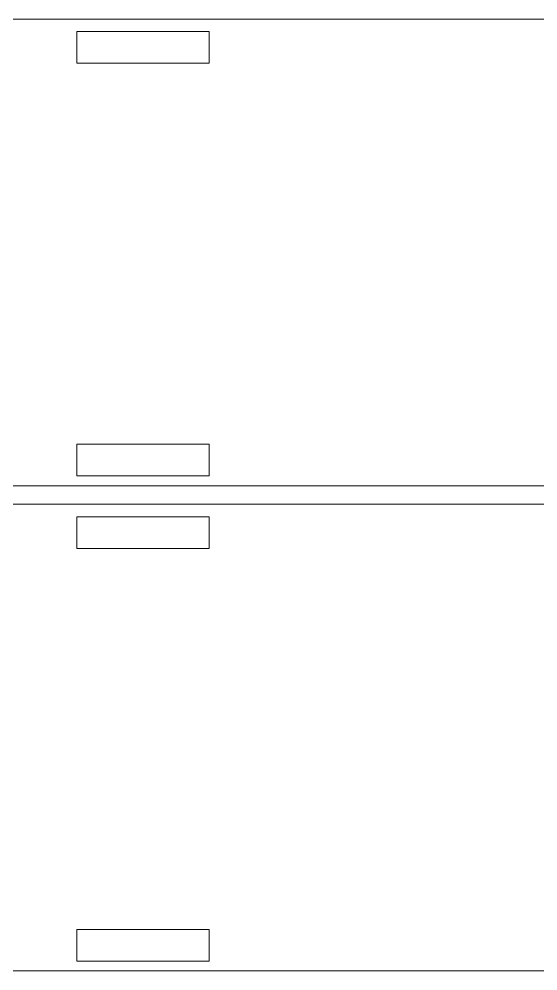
# Model space of a CAD drawing. Header units: inches. Extents: x -7.4 to 7.3, y -4 to 5.8.
# Drawn here: x -0.02 to 3.22, y -0.85 to 5.09 of the extents above; entities that cross this region are included whole.
import ezdxf

# ---------------------------------------------------------------- set-up
doc = ezdxf.new("R2010")
doc.units = ezdxf.units.IN
doc.header["$MEASUREMENT"] = 0
doc.layers.add('Layer 1', color=7, linetype='Continuous')

msp = doc.modelspace()

# ---------------------------------------------------------------- linework, layer by layer
at = {"layer": 'Layer 1', "lineweight": 5}
for points, knots in [([(-5.6199, 5.0897), (-5.6199, 5.0897), (7.1258, 5.0897), (7.1258, 5.0897), (7.1258, 5.0897), (7.226, 5.0897), (7.308, 5.013), (7.308, 4.9193), (7.308, 4.9193), (7.308, 4.9193), (7.308, 2.3467), (7.308, 2.3467), (7.308, 2.3467), (7.308, 2.253), (7.226, 2.1763), (7.1258, 2.1763), (7.1258, 2.1763), (7.1258, 2.1763), (-5.6199, 2.1763), (-5.6199, 2.1763), (-5.6199, 2.1763), (-5.7202, 2.1763), (-5.8022, 2.253), (-5.8022, 2.3467), (-5.8022, 2.3467), (-5.8022, 2.3467), (-5.8022, 4.9193), (-5.8022, 4.9193), (-5.8022, 4.9193), (-5.8022, 5.013), (-5.7202, 5.0897), (-5.6199, 5.0897)], [0, 0, 0, 0, 0.125, 0.125, 0.125, 0.125, 0.25, 0.25, 0.25, 0.25, 0.375, 0.375, 0.375, 0.375, 0.5, 0.5, 0.5, 0.5, 0.625, 0.625, 0.625, 0.625, 0.75, 0.75, 0.75, 0.75, 0.875, 0.875, 0.875, 0.875, 1, 1, 1, 1]), ([(0.3395, 5.0109), (0.3395, 5.0109), (1.1663, 5.0109), (1.1663, 5.0109), (1.1663, 5.0109), (1.1663, 5.0109), (1.1663, 4.8141), (1.1663, 4.8141), (1.1663, 4.8141), (1.1663, 4.8141), (0.3395, 4.8141), (0.3395, 4.8141), (0.3395, 4.8141), (0.3395, 4.8141), (0.3395, 5.0109), (0.3395, 5.0109)], [0, 0, 0, 0, 0.25, 0.25, 0.25, 0.25, 0.5, 0.5, 0.5, 0.5, 0.75, 0.75, 0.75, 0.75, 1, 1, 1, 1]), ([(0.3395, 2.4351), (0.3395, 2.4351), (1.1663, 2.4351), (1.1663, 2.4351), (1.1663, 2.4351), (1.1663, 2.4351), (1.1663, 2.2382), (1.1663, 2.2382), (1.1663, 2.2382), (1.1663, 2.2382), (0.3395, 2.2382), (0.3395, 2.2382), (0.3395, 2.2382), (0.3395, 2.2382), (0.3395, 2.4351), (0.3395, 2.4351)], [0, 0, 0, 0, 0.25, 0.25, 0.25, 0.25, 0.5, 0.5, 0.5, 0.5, 0.75, 0.75, 0.75, 0.75, 1, 1, 1, 1]), ([(-5.6199, 2.0602), (-5.6199, 2.0602), (7.1258, 2.0602), (7.1258, 2.0602), (7.1258, 2.0602), (7.226, 2.0602), (7.308, 1.9835), (7.308, 1.8898), (7.308, 1.8898), (7.308, 1.8898), (7.308, -0.6828), (7.308, -0.6828), (7.308, -0.6828), (7.308, -0.7765), (7.226, -0.8532), (7.1258, -0.8532), (7.1258, -0.8532), (7.1258, -0.8532), (-5.6199, -0.8532), (-5.6199, -0.8532), (-5.6199, -0.8532), (-5.7202, -0.8532), (-5.8022, -0.7765), (-5.8022, -0.6828), (-5.8022, -0.6828), (-5.8022, -0.6828), (-5.8022, 1.8898), (-5.8022, 1.8898), (-5.8022, 1.8898), (-5.8022, 1.9835), (-5.7202, 2.0602), (-5.6199, 2.0602)], [0, 0, 0, 0, 0.125, 0.125, 0.125, 0.125, 0.25, 0.25, 0.25, 0.25, 0.375, 0.375, 0.375, 0.375, 0.5, 0.5, 0.5, 0.5, 0.625, 0.625, 0.625, 0.625, 0.75, 0.75, 0.75, 0.75, 0.875, 0.875, 0.875, 0.875, 1, 1, 1, 1]), ([(0.3395, 1.9814), (0.3395, 1.9814), (1.1663, 1.9814), (1.1663, 1.9814), (1.1663, 1.9814), (1.1663, 1.9814), (1.1663, 1.7846), (1.1663, 1.7846), (1.1663, 1.7846), (1.1663, 1.7846), (0.3395, 1.7846), (0.3395, 1.7846), (0.3395, 1.7846), (0.3395, 1.7846), (0.3395, 1.9814), (0.3395, 1.9814)], [0, 0, 0, 0, 0.25, 0.25, 0.25, 0.25, 0.5, 0.5, 0.5, 0.5, 0.75, 0.75, 0.75, 0.75, 1, 1, 1, 1]), ([(0.3395, -0.5945), (0.3395, -0.5945), (1.1663, -0.5945), (1.1663, -0.5945), (1.1663, -0.5945), (1.1663, -0.5945), (1.1663, -0.7913), (1.1663, -0.7913), (1.1663, -0.7913), (1.1663, -0.7913), (0.3395, -0.7913), (0.3395, -0.7913), (0.3395, -0.7913), (0.3395, -0.7913), (0.3395, -0.5945), (0.3395, -0.5945)], [0, 0, 0, 0, 0.25, 0.25, 0.25, 0.25, 0.5, 0.5, 0.5, 0.5, 0.75, 0.75, 0.75, 0.75, 1, 1, 1, 1])]:
    msp.add_open_spline(points, degree=3, knots=knots, dxfattribs=at)

doc.saveas('drawing.dxf')
